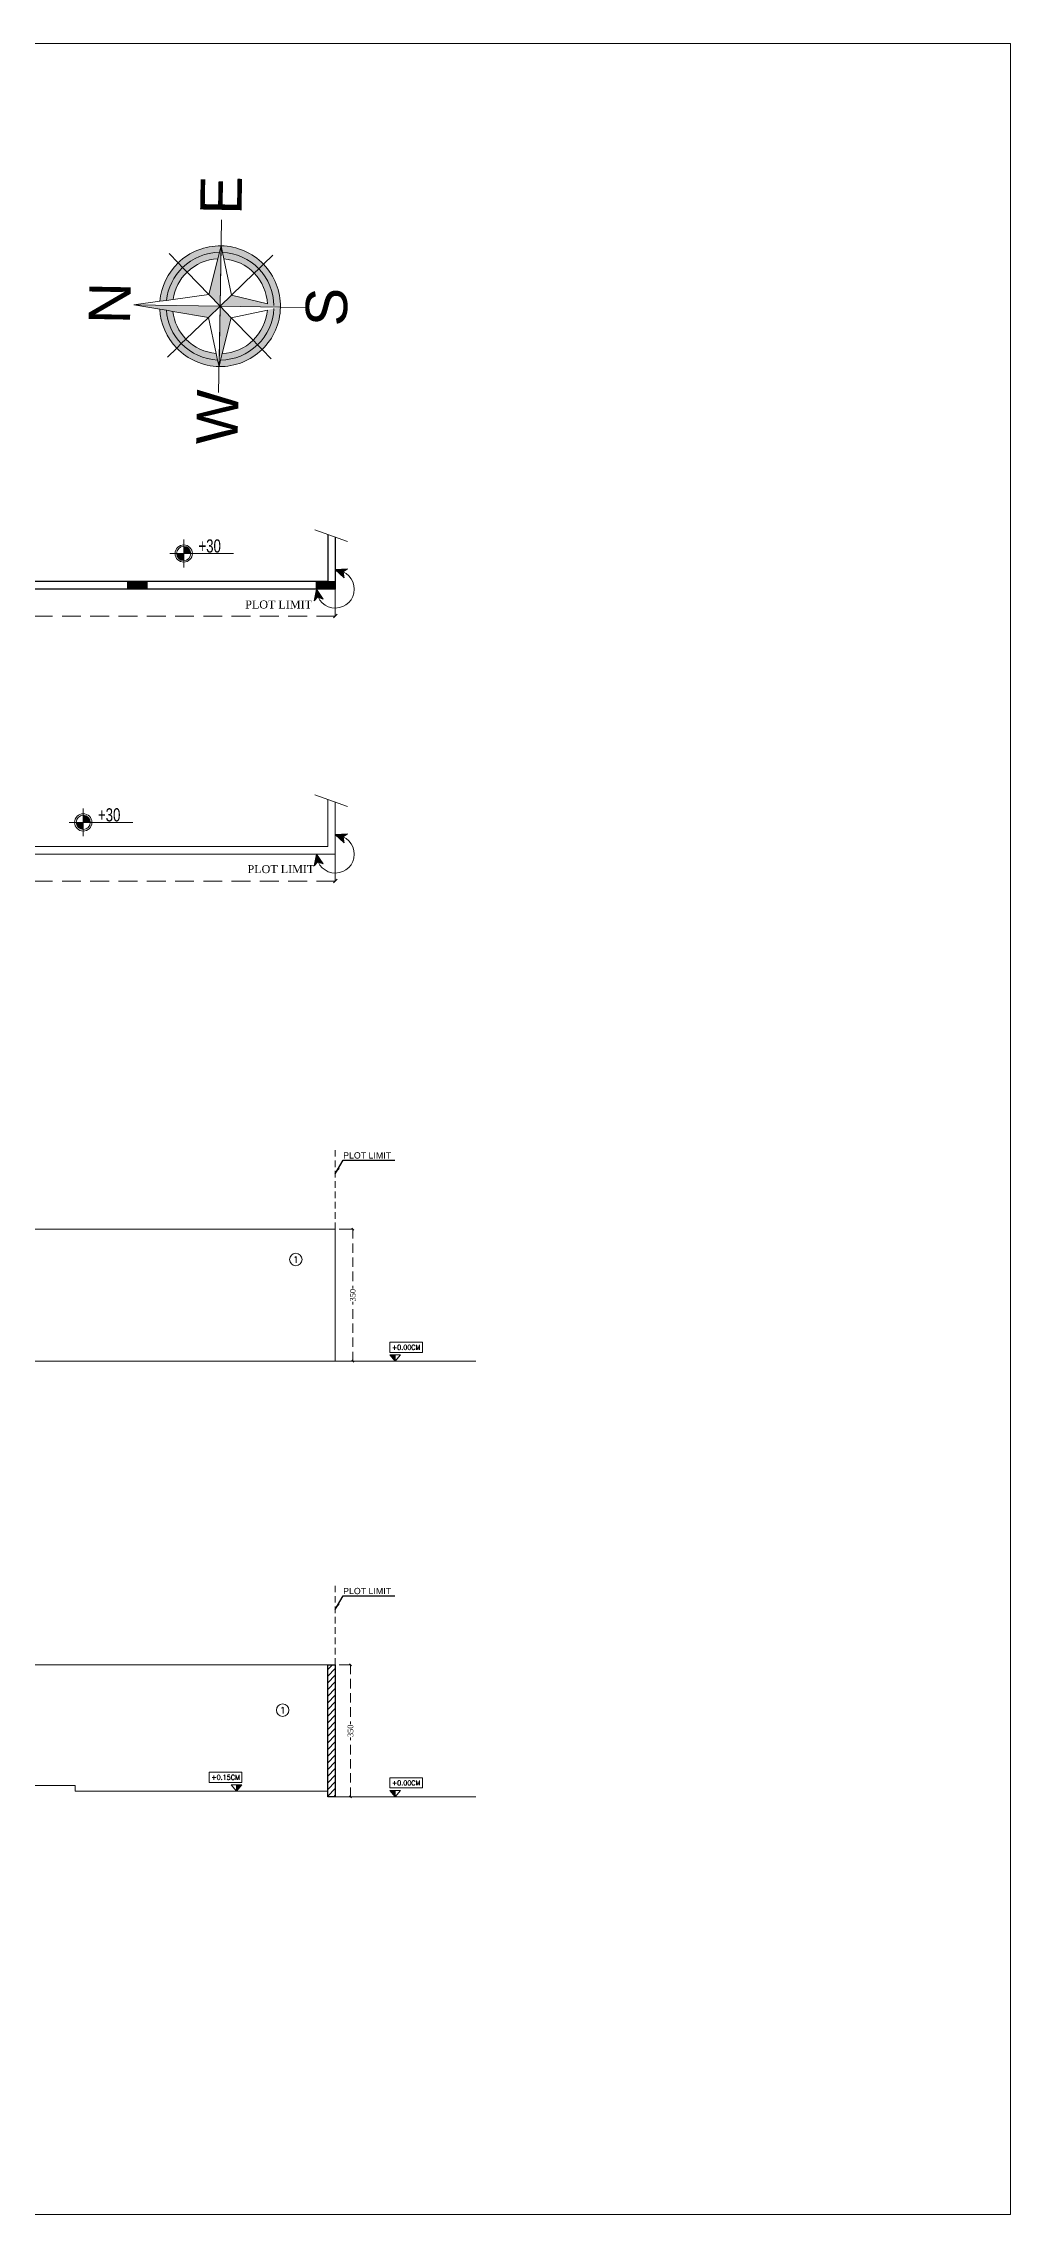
# Model space of a CAD drawing. Header units: inches. Extents: x -114 to 635, y -137 to 57.
# Drawn here: x 334.9 to 360.5, y -113.4 to -55.8 of the extents above; entities that cross this region are included whole.
import ezdxf
from ezdxf.enums import TextEntityAlignment as Align

# ---------------------------------------------------------------- set-up
doc = ezdxf.new("R2010")
doc.units = ezdxf.units.IN
doc.header["$MEASUREMENT"] = 0
doc.header["$PDMODE"] = 98
for name, pattern in [('ABOOD', [0.375, 0.25, -0.125]), ('DASHED', [0.75, 0.5, -0.25]), ('DASHED2', [0.375, 0.25, -0.125])]:
    doc.linetypes.add(name, pattern=pattern)
doc.layers.get('0').update_dxf_attribs({"lineweight": 5})
doc.layers.get('Defpoints').update_dxf_attribs({"lineweight": 5})
for name, color, linetype, lineweight in [('A-ARROW', 1, 'Continuous', 5), ('A-ELEV 02', 32, 'Continuous', 5), ('A-FIN TAG', 1, 'Continuous', 9), ('A-FLOOR LINE', 5, 'Continuous', 20), ('A-HATCH SEC', 8, 'Continuous', 5), ('A-LEVEL TEXT', 3, 'Continuous', 5), ('A-PLOT LIMIT', 1, 'Continuous', 0), ('BORDER A2', 7, 'Continuous', 50), ('BOUNDARY WALL', 3, 'Continuous', 18), ('COLUMNS HATCH', 1, 'Continuous', 5), ('DETAILS DIMENSION', 15, 'Continuous', 5), ('dim', 1, 'Continuous', 9), ('ELEVATION 02', 3, 'Continuous', 18), ('LEVEL SYMBOL', 8, 'Continuous', 5), ('LEVELS', 251, 'Continuous', 5), ('PROPOSED COLUMNS', 6, 'Continuous', 30), ('WALL PROPOSED', 7, 'Continuous', 30)]:
    doc.layers.add(name, color=color, linetype=linetype, lineweight=lineweight)
doc.styles.add('002-F.FLOOR PLAN$0$xref plans$0$ATTRIBUTE', font='BKANT.TTF')
doc.styles.add('Arial', font='arial.ttf')
doc.styles.add('BORDER', font='times.ttf', dxfattribs={"height": 0.2})
doc.styles.add('COMP', font='complex_.ttf')
doc.styles.add('ROMANS', font='romans.shx', dxfattribs={"width": 0.7})
doc.styles.add('ST', font='times.ttf', dxfattribs={"width": 0.8})
doc.styles.get("Standard").update_dxf_attribs({"font": 'arial.ttf'})
doc.styles.add('TEXTN', font='arial.ttf', dxfattribs={"height": 0.2})
doc.styles.add('TEXTS', font='arial.ttf', dxfattribs={"width": 0.8})
doc.dimstyles.new('RASH PLAN', dxfattribs={"dimtxt": 0.15, "dimasz": 0.05, "dimexe": 0, "dimexo": 0.1, "dimgap": 0.05, "dimtad": 0, "dimdec": 0, "dimlfac": 100, "dimzin": 0, "dimdsep": 46, "dimtxsty": 'ST', "dimblk": 'OBLIQUE', "dimcen": 0.09, "dimclrd": 200, "dimclre": 6, "dimclrt": 1, "dimadec": 0, "dimazin": 0, "dimtfac": 1, "dimtdec": 0, "dimtmove": 1, "dimatfit": 3, "dimldrblk": 'OBLIQUE', "dimfxl": 0, "dimtolj": 1, "dimtzin": 0, "dimlwd": -1, "dimlwe": -1, "dimarcsym": 0})
doc.dimstyles.new('SITE RASH', dxfattribs={"dimtxt": 0.3, "dimasz": 0.1, "dimexe": 0, "dimexo": 0, "dimgap": 0.05, "dimtad": 0, "dimdec": 0, "dimlfac": 100, "dimzin": 0, "dimdsep": 46, "dimtxsty": 'Arial', "dimblk": 'OBLIQUE', "dimcen": 0.05, "dimclrd": 256, "dimclre": 256, "dimclrt": 256, "dimadec": 0, "dimazin": 0, "dimtfac": 10, "dimtdec": 0, "dimtix": 1, "dimtofl": 0, "dimtmove": 1, "dimatfit": 2, "dimldrblk": 'OBLIQUE', "dimfxl": 0.05, "dimtolj": 1, "dimtzin": 0, "dimlwd": -1, "dimlwe": -1, "dimarcsym": 0})
doc.dimstyles.get("Standard").update_dxf_attribs({"dimtxt": 0.18, "dimasz": 0.18, "dimexe": 0.18, "dimexo": 0.0625, "dimgap": 0.09, "dimtad": 0, "dimtih": 1, "dimtoh": 1, "dimdec": 4, "dimzin": 0, "dimdsep": 46, "dimtxsty": 'Standard', "dimcen": 0.09, "dimadec": 0, "dimazin": 0, "dimtfac": 1, "dimtdec": 4, "dimtofl": 0, "dimtmove": 0, "dimatfit": 3, "dimfxl": 1, "dimtolj": 1, "dimtzin": 0, "dimarcsym": 0})

# ---------------------------------------------------------------- blocks, each defined once
blk = doc.blocks.new('_Oblique')
at = {"color": 0, "lineweight": -2}
blk.add_line((-0.5, -0.5), (0.5, 0.5), dxfattribs=at)
blk = doc.blocks.new('*D893')
at = {"layer": 'Defpoints', "color": 0, "transparency": 16777216}
for p in [(309.4368570389794, -77.32072312328773), (342.6368570389794, -77.32072312328773), (309.4368570389794, -78.03594000744374)]:
    blk.add_point(p, dxfattribs=at)
at = {"layer": 'dim', "transparency": 16777216}
for p, q in [((309.4368570389794, -77.32072312328773), (309.4368570389794, -78.03594000744374)), ((342.6368570389794, -77.32072312328773), (342.6368570389794, -78.03594000744374))]:
    blk.add_line(p, q, dxfattribs=at)
at = {"layer": 'dim', "linetype": 'DASHED', "transparency": 16777216}
for p, q in [((309.4368570389794, -78.03594000744374), (325.5395173391158, -78.03594000744374)), ((342.6368570389794, -78.03594000744374), (326.534196738843, -78.03594000744374))]:
    blk.add_line(p, q, dxfattribs=at)
at = {"layer": 'dim', "transparency": 16777216, "xscale": 0.1, "yscale": 0.1, "zscale": 0.1, "rotation": 180}
blk.add_blockref('_Oblique', (309.4368570389794, -78.03594000744374), dxfattribs=at)
at = {"layer": 'dim', "transparency": 16777216, "xscale": 0.1, "yscale": 0.1, "zscale": 0.1}
blk.add_blockref('_Oblique', (342.6368570389794, -78.03594000744374), dxfattribs=at)
at = {"layer": 'dim', "transparency": 16777216, "insert": (326.0368570389794, -78.03594000744374), "char_height": 0.3, "attachment_point": 5, "style": 'Arial'}
blk.add_mtext('\\A1;3320', dxfattribs=at)
blk = doc.blocks.new('002-F.FLOOR PLAN$0$xref plans$0$LVL-PL')
h = blk.add_hatch(color=256)
h.paths.add_polyline_path([(0, 0.1233333333366318), (0, 0), (0.1233333333366318, 0, 0.4142135623713494)])
h.paths.add_polyline_path([(0, 3.638e-12), (-0.1233333333366318, 0, 0.4142135623713494), (0, -0.1233333333366318)])
for p, q in [((0.1999999999970896, 0), (-0.2423931623925455, 0)), ((0, 0.2423931623961835), (0, -0.2423931623961835)), ((0, 0), (0.8647632531776706, 0))]:
    blk.add_line(p, q)
for radius in [0.1500000000046361, 0.1233333333369346]:
    blk.add_circle((0, 0), radius)
at = {"style": '002-F.FLOOR PLAN$0$xref plans$0$ATTRIBUTE', "width": 0.75, "flags": 12}
for tag, p in [('LEVEL', (0.5169967120220919, 0.1508291632280816)), ('POSITION', (0.5169967120148158, -0.1541315465772186))]:
    blk.add_attdef(tag, text='', height=0.2, dxfattribs=at).set_placement(p, align=Align.MIDDLE)
blk = doc.blocks.new('*D894')
at = {"layer": 'Defpoints', "color": 0, "transparency": 16777216}
for p in [(309.4368570389794, -70.29081419070144), (342.6368570389794, -70.29081419070144), (309.4368570389794, -71.00603107485745)]:
    blk.add_point(p, dxfattribs=at)
at = {"layer": 'dim', "transparency": 16777216}
for p, q in [((309.4368570389794, -70.29081419070144), (309.4368570389794, -71.00603107485745)), ((342.6368570389794, -70.29081419070144), (342.6368570389794, -71.00603107485745))]:
    blk.add_line(p, q, dxfattribs=at)
at = {"layer": 'dim', "linetype": 'DASHED', "transparency": 16777216}
for p, q in [((309.4368570389794, -71.00603107485745), (325.5395173391158, -71.00603107485745)), ((342.6368570389794, -71.00603107485745), (326.534196738843, -71.00603107485745))]:
    blk.add_line(p, q, dxfattribs=at)
at = {"layer": 'dim', "transparency": 16777216, "xscale": 0.1, "yscale": 0.1, "zscale": 0.1, "rotation": 180}
blk.add_blockref('_Oblique', (309.4368570389794, -71.00603107485745), dxfattribs=at)
at = {"layer": 'dim', "transparency": 16777216, "xscale": 0.1, "yscale": 0.1, "zscale": 0.1}
blk.add_blockref('_Oblique', (342.6368570389794, -71.00603107485745), dxfattribs=at)
at = {"layer": 'dim', "transparency": 16777216, "insert": (326.0368570389794, -71.00603107485745), "char_height": 0.3, "attachment_point": 5, "style": 'Arial'}
blk.add_mtext('\\A1;3320', dxfattribs=at)
blk = doc.blocks.new('TAG-ELE-LVL')
at = {"layer": 'LEVEL SYMBOL'}
for p, q in [((-0.2097749077938715, 0.3499999999999659), (-0.2097749077943263, 0.7499999999999432)), ((-0.2097749077943263, 0.7499999999999432), (1.090225092205398, 0.7499999999999432)), ((-0.2097749077938715, 0.3499999999999659), (1.090225092205854, 0.3499999999999091)), ((0, 0), (4.547e-13, 0.2500000000001137)), ((1.090225092205854, 0.3499999999999091), (1.090225092205398, 0.7499999999999432))]:
    blk.add_line(p, q, dxfattribs=at)
blk.add_lwpolyline([(0, 0), (0.2097749077943263, 0.2500000000001137), (-0.2097749077938715, 0.2500000000000568)], close=True, dxfattribs=at)
blk.add_solid([(-0.2097749077938715, 0.2500000000000568), (0, 0), (4.547e-13, 0.2500000000001137)], dxfattribs=at)
at = {"layer": 'LEVEL SYMBOL', "style": 'TEXTN', "width": 0.7499999972715159}
blk.add_attdef('-', (0.3613475380338968, 0.0699743482624058), '', height=0.175, dxfattribs=at)
at = {"layer": 'LEVELS', "color": 1, "style": 'TEXTS', "width": 0.7499999972715159}
blk.add_attdef('FLOOR-NAME', text='', height=0.2500000000509317, dxfattribs=at).set_placement((-0.2097749077943263, 0.7999999999999547), align=Align.BOTTOM_LEFT)
blk.add_attdef('LVL', text='', height=0.2250000000458385, dxfattribs=at).set_placement((0.4402250922057648, 0.5499999999999547), align=Align.MIDDLE_CENTER)
blk = doc.blocks.new('NOTH')
at = {"layer": 'A-ARROW'}
h = blk.add_hatch(color=256, dxfattribs=at)
h.paths.add_polyline_path([(0.7367880207187341, 0), (0.6575899677640109, 0.0183679669693504), (0.5777283029631805, 0.0368898418159631), (0.138709133292366, 0.1387091331513375), (1.847e-13, -3.695e-13)])
h.paths.add_polyline_path([(1.421e-13, 1.052554315272032), (-0.0481682284584935, 0.7352118123715456), (-0.0603320410307902, 0.6550740360918894), (-0.0725869453558943, 0.5743361277810948), (-0.1387091332541104, 0.138709133151707), (1.847e-13, -3.695e-13)])
h.paths.add_polyline_path([(-0.7367880206932682, 5.4e-13), (-0.6575899677639683, -0.0183679669692367), (-0.5777283029244984, -0.036889841816361), (-0.1387091332536698, -0.138709133151707), (1.847e-13, -3.695e-13)])
h.paths.add_polyline_path([(0.1387091332923234, -0.1387091331515364), (1.847e-13, -3.695e-13), (-1.847e-13, -0.736788020910808), (0.018367967033555, -0.6575899678792894), (0.0368898419054631, -0.5777283031165439)])
h = blk.add_hatch(color=256, dxfattribs=at)
edge = h.paths.add_edge_path()
edge.add_ellipse((1.847e-13, -3.695e-13), major_axis=(-0.4651676837564604, 0.4651676837565617), ratio=0.9999999998919108, start_angle=-89.99999999921107, end_angle=-50.262072299546)
edge.add_line((0.060332041053556, 0.6550740361128362), (0.0725869453426498, 0.574336127870339))
edge.add_ellipse((1.847e-13, -3.695e-13), major_axis=(0.4093475616569167, 0.4093475616568277), ratio=0.9999999997555454, start_angle=0, end_angle=37.79691486913919, ccw=False)
edge.add_line((0.4093475615218411, 0.4093475617780201), (0.4651676837811465, 0.4651676836406013))
edge = h.paths.add_edge_path()
edge.add_ellipse((1.847e-13, -3.695e-13), major_axis=(0.5209878057300275, 0.5209878057299147), ratio=0.9999999999968756, start_angle=314.9999999999104, end_angle=359.9999999985911)
edge.add_line((0.5209878057426921, 0.5209878057171125), (0.465167683772478, 0.4651676836316483))
edge.add_ellipse((1.847e-13, -3.695e-13), major_axis=(-0.4651676837320017, 0.4651676837321025), ratio=0.9999999999444913, start_angle=226.5999839728725, end_angle=270.00000000078893, ccw=False)
edge.add_line((0.6575899677875441, 0.0183679669641208), (0.7367880206930125, 5.854899898238841e-12))
edge = h.paths.add_edge_path()
edge.add_ellipse((1.847e-13, -3.695e-13), major_axis=(-0.4093475616568274, 0.4093475616569162), ratio=0.9999999999629564, start_angle=180, end_angle=221.34643715917, ccw=False)
edge.add_line((0.4093475617774092, -0.4093475615211162), (0.4651676837726911, -0.4651676836316483))
edge.add_ellipse((1.847e-13, -3.695e-13), major_axis=(0.4651676837321025, 0.4651676837320017), ratio=0.9999999999444923, start_angle=269.9999999992111, end_angle=313.4000160271274)
edge.add_line((0.6575899677873595, -0.0183679669640924), (0.5777283029553502, -0.0368898418176116))
edge = h.paths.add_edge_path()
edge.add_ellipse((1.847e-13, -3.695e-13), major_axis=(-0.5209878057299147, 0.5209878057300275), ratio=0.99999999996475, start_angle=134.9999999989901, end_angle=180.0000000014088)
edge.add_line((0.5209878057425783, -0.5209878057169705), (0.4651676837806919, -0.4651676836396632))
edge.add_ellipse((1.847e-13, -3.695e-13), major_axis=(0.4651676837133373, 0.4651676837132369), ratio=0.9999999999848316, start_angle=226.5999839861861, end_angle=269.99999999921124, ccw=False)
edge.add_line((0.0183679670573298, -0.6575899677758912), (5.373120004481535e-11, -0.7367880206779205))
edge = h.paths.add_edge_path()
edge.add_ellipse((1.847e-13, -3.695e-13), major_axis=(-0.4651676837132375, 0.4651676837133383), ratio=0.9999999999848308, start_angle=90.00000000078873, end_angle=133.4000160138138)
edge.add_line((-0.0183679670313666, -0.6575899677784208), (-0.0368898418879269, -0.577728303026845))
edge.add_ellipse((1.847e-13, -3.695e-13), major_axis=(-0.4093475617746752, 0.4093475617747643), ratio=0.999999999712108, start_angle=90, end_angle=131.3464371538943, ccw=False)
edge.add_line((-0.4093475617927142, -0.4093475615366346), (-0.4651676837807062, -0.4651676836402602))
edge = h.paths.add_edge_path()
edge.add_ellipse((1.847e-13, -3.695e-13), major_axis=(-0.4651676837320017, 0.4651676837321025), ratio=0.9999999999444913, start_angle=46.59998397287251, end_angle=90.00000000078887, ccw=False)
edge.add_line((-0.6575899677872316, -0.0183679669642061), (-0.7367880206930693, -1.704990315598565e-13))
edge.add_ellipse((1.847e-13, -3.695e-13), major_axis=(0.5209878057300275, 0.5209878057299147), ratio=0.9999999999968756, start_angle=134.9999999999105, end_angle=179.9999999985912)
edge.add_line((-0.5209878057426778, -0.5209878057170556), (-0.465167683772464, -0.4651676836315917))
edge = h.paths.add_edge_path()
edge.add_ellipse((1.847e-13, -3.695e-13), major_axis=(0.4651676837321025, 0.4651676837320017), ratio=0.9999999999444923, start_angle=89.99999999921107, end_angle=133.4000160271275)
edge.add_line((-0.6575899677872316, 0.0183679669641208), (-0.577728302956416, 0.0368898418086303))
edge.add_ellipse((1.847e-13, -3.695e-13), major_axis=(-0.4093475616568274, 0.4093475616569162), ratio=0.9999999999629564, start_angle=0, end_angle=41.34643715916991, ccw=False)
edge.add_line((-0.4093475615365493, 0.4093475617927709), (-0.4651676837725063, 0.4651676836317053))
edge = h.paths.add_edge_path()
edge.add_ellipse((1.847e-13, -3.695e-13), major_axis=(-0.5209878057299147, 0.5209878057300275), ratio=0.9999999999105192, start_angle=-41.2515596892217, end_angle=1.40879490012606e-09)
edge.add_line((-0.5209878057428057, 0.5209878057170556), (-0.465167683781374, 0.4651676836403455))
edge.add_ellipse((1.847e-13, -3.695e-13), major_axis=(0.4651676837565617, 0.4651676837564604), ratio=0.9999999998919108, start_angle=50.26207229954599, end_angle=89.99999999921113, ccw=False)
edge.add_line((-0.0603320410271522, 0.6550740361169858), (-0.048168228446599, 0.7352118124497622))
h = blk.add_hatch(color=256, dxfattribs=at)
edge = h.paths.add_edge_path()
edge.add_ellipse((1.847e-13, -3.695e-13), major_axis=(0.5209878057300275, 0.5209878057299147), ratio=0.9999999999105188, start_angle=359.9999999985911, end_angle=401.2515596892217)
edge.add_line((0.0481682284466558, 0.7352118124500179), (0.0603320410534565, 0.6550740361133764))
edge.add_ellipse((1.847e-13, -3.695e-13), major_axis=(-0.4651676837564604, 0.4651676837565617), ratio=0.9999999998919108, start_angle=-89.99999999921113, end_angle=-50.26207229954548, ccw=False)
edge.add_line((0.4651676837811607, 0.465167683639919), (0.5209878057428199, 0.520987805716743))
edge = h.paths.add_edge_path()
edge.add_ellipse((1.847e-13, -3.695e-13), major_axis=(0.4093475616569168, 0.4093475616568273), ratio=0.9999999999629559, start_angle=318.6535628408301, end_angle=360, ccw=False)
edge.add_line((0.5777283029555207, 0.0368898418178105), (0.6575899677874733, 0.0183679669639503))
edge.add_ellipse((1.847e-13, -3.695e-13), major_axis=(-0.4651676837320017, 0.4651676837321025), ratio=0.9999999999444913, start_angle=226.5999839728724, end_angle=270.0000000007889)
edge.add_line((0.4651676837726061, 0.4651676836312788), (0.409347561536521, 0.4093475617922311))
edge = h.paths.add_edge_path()
edge.add_ellipse((1.847e-13, -3.695e-13), major_axis=(0.4651676837321025, 0.4651676837320017), ratio=0.9999999999444923, start_angle=269.99999999921124, end_angle=313.40001602712755, ccw=False)
edge.add_line((0.4651676837726626, -0.4651676836317053), (0.5209878057427915, -0.5209878057170843))
edge.add_ellipse((1.847e-13, -3.695e-13), major_axis=(-0.5209878057299129, 0.5209878057300266), ratio=0.9999999999968752, start_angle=180.0000000014088, end_angle=225.0000000000895)
edge.add_line((0.7367880206929271, -6.1391e-12), (0.6575899677874589, -0.018367966964405))
edge = h.paths.add_edge_path()
edge.add_ellipse((1.847e-13, -3.695e-13), major_axis=(0.4093475617747643, 0.4093475617746752), ratio=0.9999999997121085, start_angle=228.6535628461057, end_angle=270, ccw=False)
edge.add_line((0.0368898419273762, -0.5777283030215871), (0.018367967057344, -0.6575899677760902))
edge.add_ellipse((1.847e-13, -3.695e-13), major_axis=(0.4651676837133373, 0.4651676837132369), ratio=0.9999999999848316, start_angle=226.599983986186, end_angle=269.9999999992111)
edge.add_line((0.4651676837808907, -0.4651676836403739), (0.4093475617927142, -0.4093475615367482))
edge = h.paths.add_edge_path()
edge.add_ellipse((1.847e-13, -3.695e-13), major_axis=(-0.4651676837132375, 0.4651676837133383), ratio=0.9999999999848308, start_angle=90.00000000078887, end_angle=133.400016013814, ccw=False)
edge.add_line((-0.465167683780962, -0.4651676836400327), (-0.520987805742877, -0.52098780571734))
edge.add_ellipse((1.847e-13, -3.695e-13), major_axis=(0.5209878057300275, 0.5209878057299147), ratio=0.9999999999647492, start_angle=179.9999999985912, end_angle=225.0000000010099)
edge.add_line((-5.3916e-11, -0.7367880206783184), (-0.0183679670313239, -0.6575899677784492))
edge = h.paths.add_edge_path()
edge.add_ellipse((1.847e-13, -3.695e-13), major_axis=(0.4093475616569168, 0.4093475616568273), ratio=0.9999999999629559, start_angle=138.6535628408301, end_angle=180, ccw=False)
edge.add_line((-0.5777283029566292, -0.0368898418086019), (-0.6575899677873025, -0.0183679669642345))
edge.add_ellipse((1.847e-13, -3.695e-13), major_axis=(-0.4651676837320017, 0.4651676837321025), ratio=0.9999999999444913, start_angle=46.59998397287242, end_angle=90.00000000078873)
edge.add_line((-0.4651676837725205, -0.4651676836315632), (-0.4093475617772527, -0.4093475615209742))
edge = h.paths.add_edge_path()
edge.add_ellipse((1.847e-13, -3.695e-13), major_axis=(-0.5209878057299129, 0.5209878057300266), ratio=0.9999999999968752, start_angle=1.408794900004402e-09, end_angle=45.00000000008949)
edge.add_line((-0.736788020693325, 4.263e-13), (-0.6575899677874874, 0.0183679669643766))
edge.add_ellipse((1.847e-13, -3.695e-13), major_axis=(0.4651676837321025, 0.4651676837320017), ratio=0.9999999999444923, start_angle=89.99999999921113, end_angle=133.4000160271276, ccw=False)
edge.add_line((-0.465167683772478, 0.4651676836313642), (-0.5209878057425926, 0.520987805716743))
edge = h.paths.add_edge_path()
edge.add_ellipse((1.847e-13, -3.695e-13), major_axis=(-0.409347561656827, 0.4093475616569161), ratio=0.9999999997555448, start_angle=-37.79691486913907, end_angle=0, ccw=False)
edge.add_line((-0.07258694534219501, 0.5743361278701685), (-0.060332041026868, 0.6550740361166733))
edge.add_ellipse((1.847e-13, -3.695e-13), major_axis=(0.4651676837565617, 0.4651676837564604), ratio=0.9999999998919108, start_angle=50.262072299546, end_angle=89.99999999921107)
edge.add_line((-0.4651676837810328, 0.465167683639919), (-0.4093475615216562, 0.4093475617776507))
for p, q in [((-5.68e-14, 1.052554315272145), (-0.0481682284583371, 0.7352118123711194)), ((-5.68e-14, 1.052554315272145), (0.0481682284587777, 0.7352118123713752)), ((0, 0), (-5.68e-14, 1.052554315272145)), ((-0.5209878057424647, 0.5209878057167145), (-0.6326280498287105, 0.6326280500851456)), ((-0.0725869453556953, 0.5743361277807538), (-0.1387091332538688, 0.1387091331513943)), ((-0.0603320410308044, 0.655074036091861), (-0.0725869453556953, 0.5743361277807538)), ((-0.0481682284583371, 0.7352118123711194), (-0.0603320410308044, 0.655074036091861)), ((0.0481682284587777, 0.7352118123713752), (0.0603320410566397, 0.6550740360920316)), ((0.0603320410566397, 0.6550740360920316), (0.0725869453562211, 0.5743361277807822)), ((0.0725869453562211, 0.5743361277807822), (0.1387091332923092, 0.1387091331512238)), ((0.5209878057427773, 0.5209878057170272), (0.632628049828611, 0.6326280500849464)), ((-0.4651676836997042, 0.4651676835587466), (-0.5209878057424647, 0.5209878057167145)), ((-0.4093475616567872, 0.4093475619131084), (-0.4651676836997042, 0.4651676835587466)), ((-0.1387091332538688, 0.1387091331513943), (-0.4093475616567872, 0.4093475619131084)), ((0.1387091332923092, 0.1387091331512238), (0.4093475616569294, 0.4093475619129663)), ((0.4093475616569294, 0.4093475619129663), (0.4651676836999883, 0.4651676835587466)), ((0.4651676836999883, 0.4651676835587466), (0.5209878057427773, 0.5209878057170272)), ((-1.052554315297524, -2.558e-13), (0, 0)), ((-0.7367880206930835, 1.705e-13), (-0.6575899677639541, 0.0183679669696346)), ((-0.7367880206930835, 1.705e-13), (-0.6575899677638973, -0.0183679669693504)), ((-0.7367880206930835, 1.705e-13), (0, 0)), ((-0.6575899677639541, 0.0183679669696346), (-0.5777283029243989, 0.0368898418156221)), ((-0.5777283029243989, 0.0368898418156221), (-0.1387091332538688, 0.1387091331513943)), ((0, 0), (-0.1387091332538688, 0.1387091331513943)), ((0, 0), (-0.1387091332536698, -0.138709133151707)), ((0, 0), (0.1387091332923092, 0.1387091331512238)), ((-5.68e-14, -0.736788020910808), (0, 0)), ((0, 0), (0.1387091332923234, -0.1387091331515364)), ((0, 0), (0.7367880207187198, -2.558e-13)), ((0, 0), (1.05255431529781, -1.421e-13)), ((0.5777283029628393, 0.03688984181602), (0.1387091332923092, 0.1387091331512238)), ((0.6575899677640962, 0.0183679669692651), (0.5777283029628393, 0.03688984181602)), ((0.7367880207187198, -2.558e-13), (0.6575899677640962, 0.0183679669692651)), ((-0.6575899677638973, -0.0183679669693504), (-0.5777283029244984, -0.036889841816361)), ((-0.5777283029244984, -0.036889841816361), (-0.1387091332536698, -0.138709133151707)), ((-0.1387091332536698, -0.138709133151707), (-0.4093475616569864, -0.409347561400523)), ((-0.036889841867449, -0.5777283031165439), (-0.1387091332536698, -0.138709133151707)), ((0.0368898419057047, -0.5777283031167997), (0.1387091332923234, -0.1387091331515364)), ((0.5777283029628535, -0.0368898418159063), (0.1387091332923234, -0.1387091331515364)), ((0.1387091332923234, -0.1387091331515364), (0.4093475616568867, -0.4093475614008071)), ((0.6575899677640252, -0.0183679669699473), (0.5777283029628535, -0.0368898418159063)), ((0.7367880207187198, -2.558e-13), (0.6575899677640252, -0.0183679669699473)), ((-0.5209878057427347, -0.5209878057173967), (-0.632628049828796, -0.6326280495724462)), ((-0.4651676836999032, -0.4651676835590309), (-0.5209878057427347, -0.5209878057173967)), ((-0.4093475616569864, -0.409347561400523), (-0.4651676836999032, -0.4651676835590309)), ((0.4093475616568867, -0.4093475614008071), (0.4651676836998889, -0.4651676835590878)), ((0.4651676836998889, -0.4651676835590878), (0.5209878057425783, -0.5209878057169705)), ((0.5209878057425783, -0.5209878057169705), (0.6326280498285402, -0.6326280495726451)), ((-5.68e-14, -1.05255431527206), (-5.68e-14, -0.736788020910808))]:
    blk.add_line(p, q, dxfattribs=at)
for major_axis, ratio, start_param, end_param in [((-0.5209878057299123, 0.5209878057300255), 0.9999999999105199, -0.7199755381598874, 2.45881e-11), ((0.4651676837565609, 0.4651676837564598), 0.9999999998919112, 0.8772386505025153, 1.570796326781126), ((-0.4093475616568267, 0.4093475616569159), 0.9999999997555448, -0.6596806115624795, 0), ((0.5209878057300255, 0.5209878057299123), 0.999999999910519, 6.283185307154998, 7.003160845339472), ((-0.4651676837564598, 0.4651676837565609), 0.9999999998919112, -1.570796326781126, -0.8772386505025153), ((0.4093475616569159, 0.4093475616568267), 0.9999999997555448, 0, 0.6596806115624795), ((-0.5209878057299127, 0.5209878057300262), 0.9999999999968756, 2.45881e-11, 0.7853981633990103), ((0.4651676837321023, 0.4651676837320012), 0.9999999999444916, 1.570796326781126, 2.328269501886581), ((-0.4093475616568263, 0.4093475616569155), 0.9999999999629564, 0, 0.7216314623964455), ((0.4093475616569159, 0.4093475616568269), 0.9999999999629562, 5.561553844783139, 6.283185307179584), ((-0.4651676837320012, 0.4651676837321023), 0.999999999944491, 3.954915805293002, 4.712388980398459), ((0.5209878057300255, 0.5209878057299123), 0.999999999996876, 5.497787143780575, 6.283185307154998), ((0.5209878057300255, 0.5209878057299123), 0.999999999996876, 2.356194490190779, 3.141592653565203), ((-0.4651676837320012, 0.4651676837321023), 0.999999999944491, 0.8133231517032118, 1.570796326808665), ((0.4093475616569159, 0.4093475616568269), 0.9999999999629562, 2.419961191193345, 3.141592653589792), ((-0.4093475616568263, 0.4093475616569155), 0.9999999999629564, 3.141592653589792, 3.863224115986238), ((0.4651676837321023, 0.4651676837320012), 0.9999999999444916, 4.712388980370919, 5.469862155476373), ((-0.5209878057299127, 0.5209878057300262), 0.9999999999968756, 3.141592653614381, 3.926990816988803), ((0.5209878057300255, 0.5209878057299123), 0.9999999999647496, 3.141592653565203, 3.926990817004866), ((-0.4651676837132357, 0.4651676837133368), 0.9999999999848312, 1.570796326808665, 2.328269501654212), ((-0.4093475617746752, 0.4093475617747643), 0.9999999997121072, 1.570796326794896, 2.292427789099265), ((-0.5209878057299125, 0.5209878057300258), 0.9999999999647496, 2.356194490174718, 3.141592653614381), ((0.4651676837133376, 0.4651676837132362), 0.9999999999848316, 3.954915805525373, 4.712388980370919), ((0.4093475617747635, 0.4093475617746745), 0.999999999712108, 3.990757518080319, 4.712388980384689)]:
    blk.add_ellipse((3.553e-13, -2.842e-13), major_axis=major_axis, ratio=ratio, start_param=start_param, end_param=end_param, dxfattribs=at)
for s, p in [('N', (0.0144832284225913, 1.347818954500012)), ('W', (-1.353998589916471, 0.0105449277088212)), ('E', (1.353998589916358, 0.0105449277088212)), ('S', (0.0120693570188166, -1.298608181295634))]:
    blk.add_text(s, height=0.5052260713060049, rotation=359.9383920510186, dxfattribs=at).set_placement(p, align=Align.MIDDLE)
blk = doc.blocks.new('*D1002')
at = {"layer": 'Defpoints', "color": 0, "transparency": 16777216}
for p in [(342.6368570389795, -87.27280537929013), (343.1012704686083, -87.27280537929013), (342.6368570389795, -90.77280537929008)]:
    blk.add_point(p, dxfattribs=at)
at = {"layer": 'DETAILS DIMENSION', "color": 6, "transparency": 16777216}
for p, q in [((342.7368570389796, -87.27280537929013), (343.1012704686083, -87.27280537929013)), ((342.7368570389796, -90.77280537929008), (343.1012704686083, -90.77280537929008))]:
    blk.add_line(p, q, dxfattribs=at)
at = {"layer": 'DETAILS DIMENSION', "color": 200, "linetype": 'DASHED2', "transparency": 16777216}
for p, q in [((343.1012704686083, -87.27280537929013), (343.1012704686083, -88.84666262514446)), ((343.1012704686083, -90.77280537929008), (343.1012704686083, -89.19894813343575))]:
    blk.add_line(p, q, dxfattribs=at)
at = {"layer": 'DETAILS DIMENSION', "color": 200, "transparency": 16777216, "xscale": 0.05, "yscale": 0.05, "zscale": 0.05}
for p, rotation in [((343.1012704686083, -87.27280537929013), 90), ((343.1012704686083, -90.77280537929008), 270)]:
    blk.add_blockref('_Oblique', p, dxfattribs=dict(at, rotation=rotation))
at = {"layer": 'DETAILS DIMENSION', "color": 1, "transparency": 16777216, "insert": (343.1012704686082, -89.02280537929018), "char_height": 0.15, "attachment_point": 5, "rotation": 90, "style": 'ST'}
blk.add_mtext('\\A1;350', dxfattribs=at)
blk = doc.blocks.new('*D1004')
at = {"layer": 'Defpoints', "color": 0, "transparency": 16777216}
for p in [(342.6368570389795, -98.8301648518053), (343.0382460687425, -98.8301648518053), (342.6368570389795, -102.3301648518053)]:
    blk.add_point(p, dxfattribs=at)
at = {"layer": 'DETAILS DIMENSION', "color": 6, "transparency": 16777216}
for p, q in [((342.7368570389796, -98.8301648518053), (343.0382460687425, -98.8301648518053)), ((342.7368570389796, -102.3301648518053), (343.0382460687425, -102.3301648518053))]:
    blk.add_line(p, q, dxfattribs=at)
at = {"layer": 'DETAILS DIMENSION', "color": 200, "linetype": 'DASHED2', "transparency": 16777216}
for p, q in [((343.0382460687425, -98.8301648518053), (343.0382460687425, -100.4040220976596)), ((343.0382460687425, -102.3301648518053), (343.0382460687425, -100.7563076059509))]:
    blk.add_line(p, q, dxfattribs=at)
at = {"layer": 'DETAILS DIMENSION', "color": 200, "transparency": 16777216, "xscale": 0.05, "yscale": 0.05, "zscale": 0.05}
for p, rotation in [((343.0382460687425, -98.8301648518053), 90), ((343.0382460687425, -102.3301648518053), 270)]:
    blk.add_blockref('_Oblique', p, dxfattribs=dict(at, rotation=rotation))
at = {"layer": 'DETAILS DIMENSION', "color": 1, "transparency": 16777216, "insert": (343.0382460687425, -100.5801648518053), "char_height": 0.15, "attachment_point": 5, "rotation": 90, "style": 'ST'}
blk.add_mtext('\\A1;350', dxfattribs=at)
blk = doc.blocks.new('FINISHING TAG')
at = {"color": 1}
blk.add_circle((0, 0), 294.912, dxfattribs=at)
at = {"color": 3, "style": 'COMP'}
blk.add_attdef('0', text='', height=250, dxfattribs=at).set_placement((3.529458442256629, -1.752824859330149), align=Align.MIDDLE)

msp = doc.modelspace()

# ---------------------------------------------------------------- hatches: boundary and pattern name
at = {"layer": 'A-HATCH SEC', "transparency": 33554687}
h = msp.add_hatch(dxfattribs=at)
h.set_pattern_fill('ANSI31', color=256)
h.set_pattern_definition([(45, (301.349684981145, -41.04480268337795), (-0.08838834764831845, 0.08838834764831845), [])])
h.paths.add_polyline_path([(342.6368570389794, -102.3301648518052), (342.4368570389794, -102.3301648518052), (342.4368570389794, -98.83016485180525), (342.6368570389794, -98.83016485180525)])
at = {"layer": 'A-PLOT LIMIT'}
h = msp.add_hatch(color=256, dxfattribs=at)
h.dxf.hatch_style = 1
h.paths.add_polyline_path([(342.8727180182924, -69.99043650539852), (342.8420410067748, -69.83747000703806), (342.9563110709115, -69.75769582318094), (342.6368570389797, -69.77434041692004)])
h = msp.add_hatch(color=256, dxfattribs=at)
h.dxf.hatch_style = 1
h.paths.add_polyline_path([(342.0738905292563, -70.60501608527397), (342.1684990041139, -70.50268913646255), (342.3158547970314, -70.55393461382573), (342.133932934811, -70.29081419070121)])
h = msp.add_hatch(color=256, dxfattribs=at)
h.dxf.hatch_style = 1
h.paths.add_polyline_path([(342.8727180182924, -77.02034543798482), (342.8420410067748, -76.86737893962436), (342.9563110709115, -76.78760475576723), (342.6368570389797, -76.80424934950634)])
h = msp.add_hatch(color=256, dxfattribs=at)
h.dxf.hatch_style = 1
h.paths.add_polyline_path([(342.0738905292563, -77.63492501786027), (342.1684990041139, -77.53259806904884), (342.3158547970314, -77.58384354641203), (342.133932934811, -77.32072312328751)])
at = {"layer": 'COLUMNS HATCH'}
for points in [[(337.6368570389794, -70.0908141907014), (337.6368570389794, -70.29081419070144), (337.1368570389794, -70.29081419070144), (337.1368570389794, -70.0908141907014)], [(342.6368570389794, -70.0908141907014), (342.6368570389794, -70.29081419070144), (342.1368570389794, -70.29081419070144), (342.1368570389794, -70.0908141907014)]]:
    msp.add_hatch(color=256, dxfattribs=at).paths.add_polyline_path(points)

# ---------------------------------------------------------------- linework, layer by layer
at = {"layer": 'A-ARROW'}
for points in [[(342.6368570389797, -69.77434041692004), (342.9563110709115, -69.75769582318094)], [(342.6368570389797, -76.80424934950634), (342.9563110709115, -76.78760475576723)]]:
    msp.add_lwpolyline(points, dxfattribs=at)
at = {"layer": 'A-ELEV 02'}
msp.add_line((342.6368570389794, -99.03016485180524), (342.6368570389794, -102.3301648518052), dxfattribs=at)
at = {"layer": 'A-FLOOR LINE'}
for p, q in [((346.363105819657, -90.77280537929005), (306.2156712685629, -90.77280537929005)), ((335.7368570389794, -102.0301648518052), (309.6368570389795, -102.0301648518052)), ((335.7368570389795, -102.1801648518052), (335.7368570389795, -102.0301648518052)), ((342.4368570389794, -102.1801648518052), (335.7368570389795, -102.1801648518052)), ((346.363105819657, -102.3301648518052), (342.4368570389794, -102.3301648518052))]:
    msp.add_line(p, q, dxfattribs=at)
at = {"layer": 'A-PLOT LIMIT', "linetype": 'ABOOD', "ltscale": 0.7}
for p, q in [((342.6368570389794, -87.2728053792901), (342.6368570389794, -85.1118583851613)), ((342.6368570389794, -98.83016485180525), (342.6368570389794, -96.66921785767644))]:
    msp.add_line(p, q, dxfattribs=at)
at = {"layer": 'A-PLOT LIMIT'}
for points in [[(342.8727180182924, -69.99043650539852), (342.8420410067748, -69.83747000703806), (342.9563110709115, -69.75769582318094), (342.6368570389797, -69.77434041692004)], [(342.0738905292563, -70.60501608527397), (342.1684990041139, -70.50268913646255), (342.3158547970314, -70.55393461382573), (342.133932934811, -70.29081419070121)], [(342.8727180182924, -77.02034543798482), (342.8420410067748, -76.86737893962436), (342.9563110709115, -76.78760475576723), (342.6368570389797, -76.80424934950634)], [(342.0738905292563, -77.63492501786027), (342.1684990041139, -77.53259806904884), (342.3158547970314, -77.58384354641203), (342.133932934811, -77.32072312328751)]]:
    msp.add_lwpolyline(points, close=True, dxfattribs=at)
for points in [[(342.3158547970314, -70.55393461382573), (342.1684990041139, -70.50268913646255), (342.0738905292563, -70.60501608527397)], [(342.3158547970314, -77.58384354641203), (342.1684990041139, -77.53259806904884), (342.0738905292563, -77.63492501786027)]]:
    msp.add_lwpolyline(points, dxfattribs=at)
for centre in [(342.6368570389794, -70.29081419070144), (342.6368570389794, -77.32072312328773)]:
    msp.add_arc(centre, 0.5032509203722197, 181.8024509965577, 88.33007209076754, dxfattribs=at)
at = {"layer": 'BORDER A2', "lineweight": 5}
msp.add_lwpolyline([(290.2497421291399, -113.4145161599681), (360.5497421291399, -113.4145161599681), (360.5497421291399, -55.81451615996809), (290.2497421291399, -55.81451615996809)], close=True, dxfattribs=at)
at = {"layer": 'BOUNDARY WALL'}
for points in [[(342.6368570389794, -77.32072312328773), (309.4368570389794, -77.32072312328773), (309.4368570389794, -75.8736000475102)], [(342.4368570389796, -75.8727654537426), (342.4368570389796, -77.12072312328769), (309.6368570389793, -77.12072312328769), (309.6368570389793, -75.98228159027457)], [(342.6368570389794, -75.94502721747091), (342.6368570389794, -77.32072312328773)]]:
    msp.add_lwpolyline(points, dxfattribs=at)
at = {"layer": 'dim'}
for p, q in [((342.9601466369536, -69.03192566760788), (342.0929568817305, -68.7186023616099)), ((342.9601466369536, -76.06183460019417), (342.0929568817305, -75.74851129419619))]:
    msp.add_line(p, q, dxfattribs=at)
at = {"layer": 'ELEVATION 02'}
msp.add_line((342.6368570389794, -87.2728053792901), (342.6368570389794, -90.77280537929005), dxfattribs=at)
for points in [[(309.4368570389794, -87.2728053792901), (342.6368570389794, -87.2728053792901)], [(309.4368570389794, -98.83016485180525), (342.6368570389794, -98.83016485180525)]]:
    msp.add_lwpolyline(points, dxfattribs=at)
at = {"layer": 'PROPOSED COLUMNS'}
for points in [[(337.6368570389794, -70.0908141907014), (337.6368570389794, -70.29081419070144), (337.1368570389794, -70.29081419070144), (337.1368570389794, -70.0908141907014)], [(342.6368570389794, -70.0908141907014), (342.6368570389794, -70.29081419070144), (342.1368570389794, -70.29081419070144), (342.1368570389794, -70.0908141907014)]]:
    msp.add_lwpolyline(points, close=True, dxfattribs=at)
at = {"layer": 'WALL PROPOSED'}
for points in [[(342.6368570389794, -70.29081419070144), (309.4368570389794, -70.29081419070144), (309.4368570389794, -68.8436911149239)], [(342.4368570389796, -68.8428565211563), (342.4368570389796, -70.0908141907014), (309.6368570389793, -70.0908141907014), (309.6368570389793, -68.95237265768827)], [(342.6368570389794, -68.91511828488461), (342.6368570389794, -70.29081419070144)]]:
    msp.add_lwpolyline(points, dxfattribs=at)
msp.add_lwpolyline([(342.6368570389794, -102.3301648518052), (342.4368570389794, -102.3301648518052), (342.4368570389794, -98.83016485180525), (342.6368570389794, -98.83016485180525)], close=True, dxfattribs=at)

# ---------------------------------------------------------------- block references
at = {"layer": 'A-ARROW', "xscale": 2.17312517487947, "yscale": 2.17312517487947, "zscale": 2.17312517487947, "rotation": 89.02509644408748}
msp.add_blockref('NOTH', (339.5798934665194, -62.78571601363564), dxfattribs=at)
at = {"layer": 'A-FIN TAG'}
ref = msp.add_blockref('FINISHING TAG', (341.5879063270926, -88.07719139798041), dxfattribs=dict(at, xscale=0.0005631999999877735, yscale=0.0005631999999877735, zscale=0.0005631999999877735))
ref.add_attrib('0', '1', dxfattribs={"layer": '0', "color": 3, "height": 0.16896, "style": 'COMP'}).set_placement((341.5902916762863, -88.07837602713346), align=Align.MIDDLE)
ref = msp.add_blockref('FINISHING TAG', (341.2399744844528, -100.0339095433976), dxfattribs=dict(at, xscale=0.0005631999999877735, yscale=0.0005631999999877735, zscale=0.0005631999999877735))
ref.add_attrib('0', '1', dxfattribs={"layer": '0', "color": 3, "height": 0.16896, "style": 'COMP'}).set_placement((341.2423598336464, -100.0350941725507), align=Align.MIDDLE)
at = {"layer": 'LEVEL SYMBOL', "linetype": 'Continuous', "lineweight": 0}
ref = msp.add_blockref('002-F.FLOOR PLAN$0$xref plans$0$LVL-PL', (338.6163128573239, -69.34711006500402), dxfattribs=dict(at, xscale=1.524000000000014, yscale=1.524000000000014, zscale=1.524000000000014))
ref.add_attrib('LEVEL', '+30', dxfattribs={"layer": '0', "lineweight": 5, "height": 0.3499999999999999, "rotation": 359.9999992778307, "style": '002-F.FLOOR PLAN$0$xref plans$0$ATTRIBUTE', "width": 0.7500000000000003}).set_placement((339.3039372867229, -69.14650180188073), align=Align.MIDDLE)
ref = msp.add_blockref('002-F.FLOOR PLAN$0$xref plans$0$LVL-PL', (335.9502003754528, -76.48047239312413), dxfattribs=dict(at, xscale=1.524000000000014, yscale=1.524000000000014, zscale=1.524000000000014))
ref.add_attrib('LEVEL', '+30', dxfattribs={"layer": '0', "lineweight": 5, "height": 0.3499999999999999, "rotation": 359.9999992778307, "style": '002-F.FLOOR PLAN$0$xref plans$0$ATTRIBUTE', "width": 0.7500000000000003}).set_placement((336.6378248048518, -76.27986413000085), align=Align.MIDDLE)
at = {"layer": 'LEVEL SYMBOL'}
ref = msp.add_blockref('TAG-ELE-LVL', (344.2265347641261, -90.7728080823681, -1.340165748772447e-07), dxfattribs=dict(at, xscale=0.6652799999999388, yscale=0.6652799999999388, zscale=0.6652799999999388))
ref.add_attrib('LVL', '+0.00CM', dxfattribs={"layer": 'A-LEVEL TEXT', "height": 0.125, "style": 'ROMANS'}).set_placement((344.516267941302, -90.40690408237447, -1.340165748772447e-07), align=Align.MIDDLE_CENTER)
ref = msp.add_blockref('TAG-ELE-LVL', (340.0162852060383, -102.1801648518052), dxfattribs=dict(at, xscale=-0.6652799999999388, yscale=0.6652799999999388, zscale=0.6652799999999388))
ref.add_attrib('LVL', '+0.15CM', dxfattribs={"layer": 'A-LEVEL TEXT', "height": 0.125, "style": 'ROMANS'}).set_placement((339.7265520288624, -101.8142608518116), align=Align.MIDDLE_CENTER)
ref = msp.add_blockref('TAG-ELE-LVL', (344.2265347641261, -102.3301675548832, -1.340165748772447e-07), dxfattribs=dict(at, xscale=0.6652799999999388, yscale=0.6652799999999388, zscale=0.6652799999999388))
ref.add_attrib('LVL', '+0.00CM', dxfattribs={"layer": 'A-LEVEL TEXT', "height": 0.125, "style": 'ROMANS'}).set_placement((344.516267941302, -101.9642635548896, -1.340165748772447e-07), align=Align.MIDDLE_CENTER)

# ---------------------------------------------------------------- texts
at = {"layer": 'A-LEVEL TEXT', "style": 'Arial'}
for p in [(342.8439036538251, -85.39770964842782), (342.8439036538251, -96.95506912094297)]:
    msp.add_text('PLOT LIMIT', height=0.1672143195867648, dxfattribs=at).set_placement(p)
at = {"layer": 'A-PLOT LIMIT', "style": 'BORDER'}
for p in [(340.2464022800503, -70.80595960867137), (340.3073706823615, -77.825349162415)]:
    msp.add_text('PLOT LIMIT', height=0.2122674975775603, rotation=359.982946669128, dxfattribs=at).set_placement(p)

# ---------------------------------------------------------------- dimensions: what is measured, and where the dimension line sits
at = {"layer": 'DETAILS DIMENSION'}
for base, p1, p2, picture, middle in [((343.1012704686083, -87.27280537929013), (342.6368570389794, -90.77280537929005), (342.6368570389794, -87.2728053792901), '*D1002', (343.1012704686082, -89.02280537929018)), ((343.0382460687425, -98.8301648518053), (342.6368570389794, -102.3301648518052), (342.6368570389794, -98.83016485180525), '*D1004', (343.0382460687425, -100.5801648518053))]:
    dim = msp.add_linear_dim(base=base, p1=p1, p2=p2, angle=90, dimstyle='RASH PLAN', dxfattribs=at)
    dim.commit()
    dim.dimension.update_dxf_attribs({"geometry": picture, "text_midpoint": middle})
at = {"layer": 'dim', "color": 6}
for base, p1, p2, picture, middle in [((309.4368570389794, -71.00603107485745), (342.6368570389794, -70.29081419070144), (309.4368570389794, -70.29081419070144), '*D894', (326.0368570389794, -71.00603107485745)), ((309.4368570389794, -78.03594000744374), (342.6368570389794, -77.32072312328773), (309.4368570389794, -77.32072312328773), '*D893', (326.0368570389794, -78.03594000744374))]:
    dim = msp.add_linear_dim(base=base, p1=p1, p2=p2, angle=180, dimstyle='SITE RASH', dxfattribs=at)
    dim.commit()
    dim.dimension.update_dxf_attribs({"geometry": picture, "text_midpoint": middle})

# ---------------------------------------------------------------- leaders
at = {"layer": 'A-ARROW'}
for points in [[(342.6368222853633, -85.80616355544689, 4.468201508789349e-08), (342.8451959450741, -85.44227796443894, 4.468201508789349e-08), (344.2171809683157, -85.44227796443894, 4.468201508789349e-08)], [(342.6368222853633, -97.36352302796203, 4.468201508789349e-08), (342.8451959450741, -96.99963743695409, 4.468201508789349e-08), (344.2171809683157, -96.99963743695409, 4.468201508789349e-08)]]:
    msp.add_leader(points, dimstyle='Standard', override={"dimgap": 0.09, "dimtad": 0, "dimclrd": 256}, dxfattribs=at)

doc.saveas('drawing.dxf')
